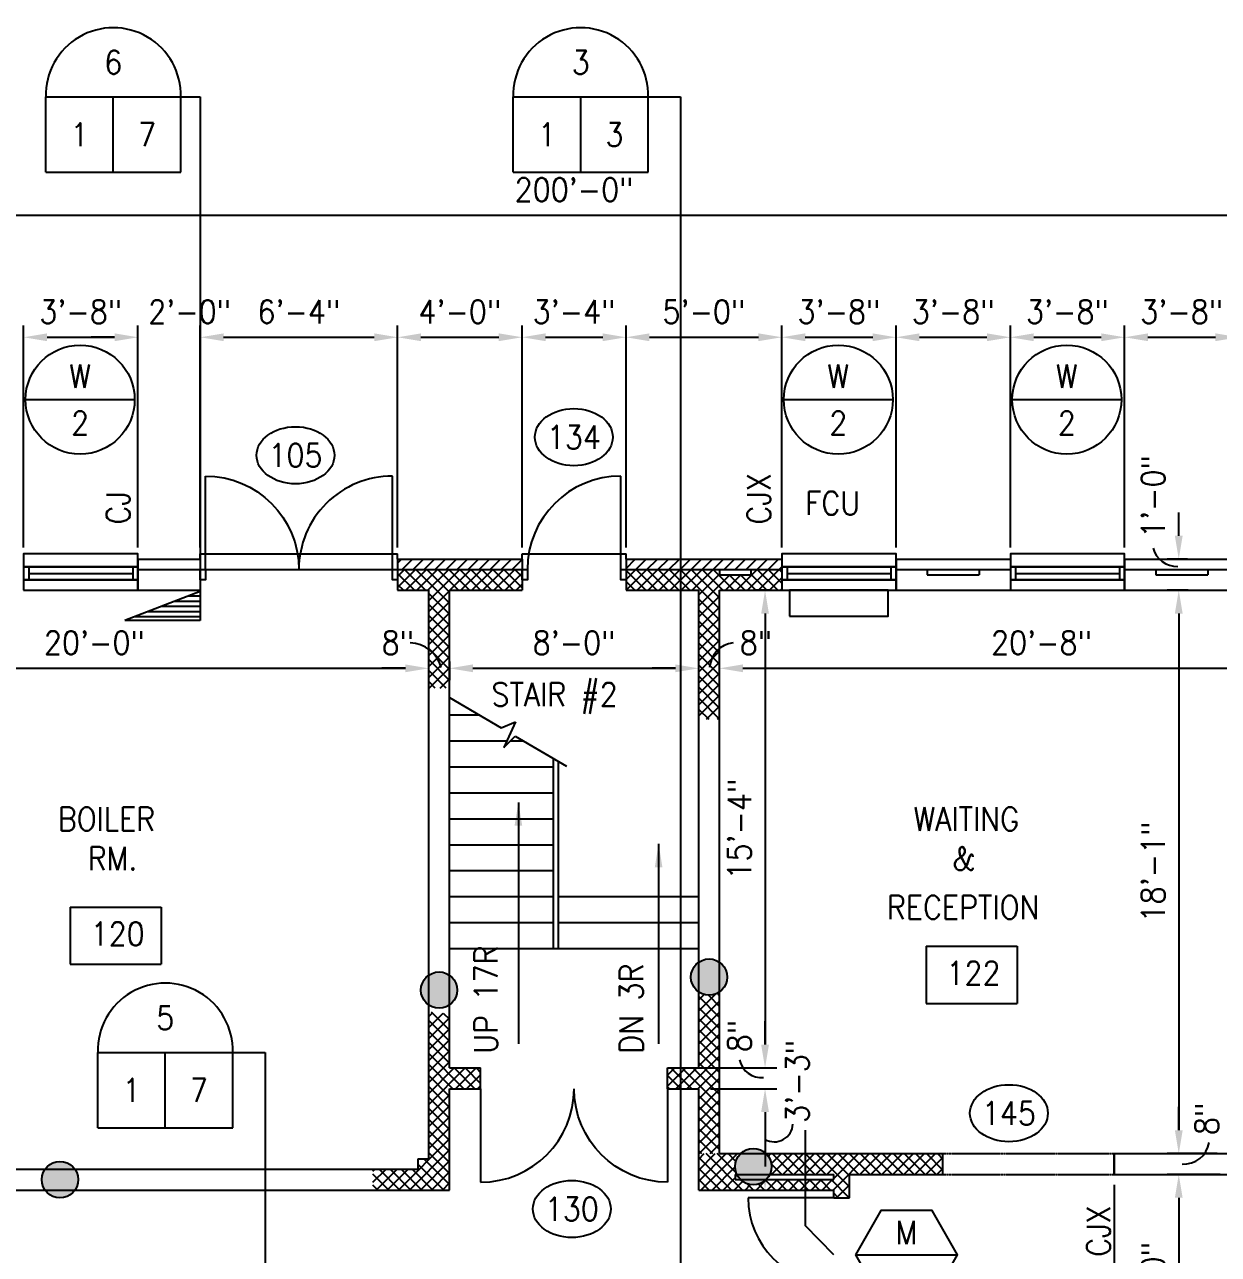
# Model space of a CAD drawing. Header units: inches. Extents: x 435 to 5963, y 191 to 2765.
# Drawn here: x 1691.4 to 2151.1, y 1267.5 to 1741.2 of the extents above; entities that cross this region are included whole.
import ezdxf
from ezdxf.enums import TextEntityAlignment as Align

# ---------------------------------------------------------------- set-up
doc = ezdxf.new("R2010")
doc.units = ezdxf.units.IN
doc.header["$LTSCALE"] = 0.5
doc.header["$MEASUREMENT"] = 0
doc.linetypes.add('HIDDEN', pattern=[0.375, 0.25, -0.125])
doc.layers.get('0').update_dxf_attribs({"linetype": 'CONTINUOUS'})
doc.layers.get('Defpoints').update_dxf_attribs({"linetype": 'CONTINUOUS'})
for name, color, linetype in [('A-ANNO', 8, 'CONTINUOUS'), ('A-ANNO-DIMS', 7, 'CONTINUOUS'), ('A-ANNO-TEXT', 7, 'CONTINUOUS'), ('A-DOOR', 3, 'CONTINUOUS'), ('A-DOOR-IDEN', 7, 'CONTINUOUS'), ('A-FLOR-HRAL', 2, 'CONTINUOUS'), ('A-FLOR-IDEN', 7, 'CONTINUOUS'), ('A-FLOR-LEVL', 2, 'CONTINUOUS'), ('A-FLOR-OVHD', 2, 'CONTINUOUS'), ('A-FLOR-STRS', 2, 'CONTINUOUS'), ('A-GLAZ', 3, 'CONTINUOUS'), ('A-GLAZ-IDEN', 7, 'CONTINUOUS'), ('A-GLAZ-SILL', 3, 'CONTINUOUS'), ('A-SECT-IDEN', 7, 'CONTINUOUS'), ('A-SECT-SYMB', 7, 'CONTINUOUS'), ('A-WALL', 2, 'CONTINUOUS'), ('A-WALL-IDEN', 7, 'CONTINUOUS'), ('A-WALL-JAMB', 2, 'CONTINUOUS'), ('M-HVAC-EQPM', 4, 'CONTINUOUS'), ('S-SLAB-JOIN', 2, 'CONTINUOUS')]:
    doc.layers.add(name, color=color, linetype=linetype)
doc.styles.add('ROMANS', font='romans.shx', dxfattribs={"width": 0.9})
doc.dimstyles.new('DIM96', dxfattribs={"dimscale": 96, "dimtxt": 0.09375, "dimasz": 0.09375, "dimexe": 0.046875, "dimexo": 0.046875, "dimgap": 0.046875, "dimtad": 1, "dimdec": 4, "dimzin": 3, "dimdsep": 46, "dimlunit": 4, "dimtxsty": 'ROMANS', "dimcen": 0.046875, "dimaunit": 1, "dimadec": 0, "dimazin": 0, "dimtfac": 0.7, "dimtdec": 4, "dimtofl": 0, "dimtmove": 2, "dimatfit": 3, "dimfxl": 1, "dimfrac": 1, "dimtolj": 1, "dimtzin": 0, "dimarcsym": 0})
doc.dimstyles.new('DIM96A', dxfattribs={"dimscale": 96, "dimtxt": 0.09375, "dimasz": 0.09375, "dimexe": 0.046875, "dimexo": 0.046875, "dimgap": 0.046875, "dimtad": 1, "dimdec": 4, "dimzin": 3, "dimdsep": 46, "dimlunit": 4, "dimtxsty": 'ROMANS', "dimcen": 0.046875, "dimaunit": 1, "dimadec": 0, "dimazin": 0, "dimtfac": 0.7, "dimtdec": 4, "dimtofl": 0, "dimtmove": 2, "dimatfit": 3, "dimfxl": 1, "dimfrac": 1, "dimtolj": 1, "dimtzin": 0, "dimarcsym": 0})
doc.dimstyles.new('LED96', dxfattribs={"dimscale": 96, "dimtxt": 0.09375, "dimasz": 0.09375, "dimexe": 0.046875, "dimexo": 0.046875, "dimgap": 0.046875, "dimtad": 0, "dimdec": 4, "dimzin": 3, "dimdsep": 46, "dimlunit": 4, "dimtxsty": 'ROMANS', "dimcen": 0.046875, "dimaunit": 1, "dimadec": 0, "dimazin": 0, "dimtfac": 0.7, "dimtdec": 4, "dimtofl": 0, "dimtmove": 2, "dimatfit": 3, "dimfxl": 1, "dimfrac": 1, "dimtolj": 1, "dimtzin": 0, "dimarcsym": 0})
pattern_1 = [(45, (-1.4584, -2.4256), (-2.1213203, 2.1213203), []), (135, (-1.4584, -2.4256), (-2.1213203, -2.1213203), [])]

# ---------------------------------------------------------------- blocks, each defined once
blk = doc.blocks.new('SILL1')
for points in [[(0, 9), (44, 9), (44, 14), (0, 14)], [(0, 0), (44, 0), (44, 4), (0, 4)]]:
    blk.add_lwpolyline(points, close=True)
blk = doc.blocks.new('GLAZ1')
for p, q in [((2, 5), (2, 0)), ((42, 5), (42, 0)), ((2, 2.5), (42, 2.5))]:
    blk.add_line(p, q)
blk.add_lwpolyline([(0, 0), (44, 0), (44, 5), (0, 5)], close=True)
blk = doc.blocks.new('DOOR1')
at = {"color": 0, "linetype": 'ByBlock'}
blk.add_line((0, 0), (0, 1), dxfattribs=at)
blk.add_arc((0, 0), 1, 90, 180, dxfattribs=at)
blk = doc.blocks.new('JAMB')
blk.add_lwpolyline([(2, 0), (2, -4), (0, -4), (0, 0)], close=True)
blk = doc.blocks.new('*D14')
at = {"layer": 'A-ANNO-DIMS', "color": 0, "lineweight": -2}
for p, q in [((703, 1539.78), (703, 1672.22)), ((3103, 1539.78), (3103, 1672.22)), ((712, 1667.72), (3094, 1667.72))]:
    blk.add_line(p, q, dxfattribs=at)
at = {"layer": 'A-ANNO-DIMS', "color": 0}
for points in [[(712, 1669.22), (712, 1666.22), (703, 1667.72)], [(3094, 1669.22), (3094, 1666.22), (3103, 1667.72)]]:
    blk.add_solid(points, dxfattribs=at)
at = {"layer": 'Defpoints', "color": 0}
for p in [(3103, 1667.72), (703, 1535.28), (3103, 1535.28)]:
    blk.add_point(p, dxfattribs=at)
at = {"layer": 'A-ANNO-DIMS', "color": 0, "insert": (1903, 1677.57), "char_height": 9, "attachment_point": 5, "style": 'ROMANS'}
blk.add_mtext('\\A1;200\'-0"', dxfattribs=at)
blk = doc.blocks.new('*D32')
at = {"layer": 'A-ANNO-DIMS', "color": 0, "lineweight": -2}
for p, q in [((1691, 1539.78), (1691, 1625.22)), ((1735, 1539.78), (1735, 1625.22)), ((1700, 1620.72), (1726, 1620.72))]:
    blk.add_line(p, q, dxfattribs=at)
at = {"layer": 'A-ANNO-DIMS', "color": 0}
for points in [[(1700, 1622.22), (1700, 1619.22), (1691, 1620.72)], [(1726, 1622.22), (1726, 1619.22), (1735, 1620.72)]]:
    blk.add_solid(points, dxfattribs=at)
at = {"layer": 'Defpoints', "color": 0}
for p in [(1735, 1620.72), (1691, 1535.28), (1735, 1535.28)]:
    blk.add_point(p, dxfattribs=at)
at = {"layer": 'A-ANNO-DIMS', "color": 0, "insert": (1713, 1630.57), "char_height": 9, "attachment_point": 5, "style": 'ROMANS'}
blk.add_mtext('\\A1;3\'-8"', dxfattribs=at)
blk = doc.blocks.new('*D33')
at = {"layer": 'A-ANNO-DIMS', "color": 0, "lineweight": -2}
for p, q in [((1735, 1539.78), (1735, 1625.22)), ((1759, 1539.78), (1759, 1625.22)), ((1726, 1620.72), (1717, 1620.72)), ((1768, 1620.72), (1777, 1620.72))]:
    blk.add_line(p, q, dxfattribs=at)
at = {"layer": 'A-ANNO-DIMS', "color": 0}
for points in [[(1726, 1622.22), (1726, 1619.22), (1735, 1620.72)], [(1768, 1622.22), (1768, 1619.22), (1759, 1620.72)]]:
    blk.add_solid(points, dxfattribs=at)
at = {"layer": 'Defpoints', "color": 0}
for p in [(1759, 1620.72), (1735, 1535.28), (1759, 1535.28)]:
    blk.add_point(p, dxfattribs=at)
at = {"layer": 'A-ANNO-DIMS', "color": 0, "insert": (1754.93, 1630.57), "char_height": 9, "attachment_point": 5, "style": 'ROMANS'}
blk.add_mtext('\\A1;2\'-0"', dxfattribs=at)
blk = doc.blocks.new('*D34')
at = {"layer": 'A-ANNO-DIMS', "color": 0, "lineweight": -2}
for p, q in [((1759, 1539.78), (1759, 1625.22)), ((1835, 1539.78), (1835, 1625.22)), ((1768, 1620.72), (1826, 1620.72))]:
    blk.add_line(p, q, dxfattribs=at)
at = {"layer": 'A-ANNO-DIMS', "color": 0}
for points in [[(1768, 1622.22), (1768, 1619.22), (1759, 1620.72)], [(1826, 1622.22), (1826, 1619.22), (1835, 1620.72)]]:
    blk.add_solid(points, dxfattribs=at)
at = {"layer": 'Defpoints', "color": 0}
for p in [(1835, 1620.72), (1759, 1535.28), (1835, 1535.28)]:
    blk.add_point(p, dxfattribs=at)
at = {"layer": 'A-ANNO-DIMS', "color": 0, "insert": (1797, 1630.57), "char_height": 9, "attachment_point": 5, "style": 'ROMANS'}
blk.add_mtext('\\A1;6\'-4"', dxfattribs=at)
blk = doc.blocks.new('*D35')
at = {"layer": 'A-ANNO-DIMS', "color": 0, "lineweight": -2}
for p, q in [((1835, 1539.78), (1835, 1625.22)), ((1883, 1539.78), (1883, 1625.22)), ((1844, 1620.72), (1874, 1620.72))]:
    blk.add_line(p, q, dxfattribs=at)
at = {"layer": 'A-ANNO-DIMS', "color": 0}
for points in [[(1844, 1622.22), (1844, 1619.22), (1835, 1620.72)], [(1874, 1622.22), (1874, 1619.22), (1883, 1620.72)]]:
    blk.add_solid(points, dxfattribs=at)
at = {"layer": 'Defpoints', "color": 0}
for p in [(1883, 1620.72), (1835, 1535.28), (1883, 1535.28)]:
    blk.add_point(p, dxfattribs=at)
at = {"layer": 'A-ANNO-DIMS', "color": 0, "insert": (1859, 1630.57), "char_height": 9, "attachment_point": 5, "style": 'ROMANS'}
blk.add_mtext('\\A1;4\'-0"', dxfattribs=at)
blk = doc.blocks.new('*D36')
at = {"layer": 'A-ANNO-DIMS', "color": 0, "lineweight": -2}
for p, q in [((1883, 1539.78), (1883, 1625.22)), ((1923, 1539.78), (1923, 1625.22)), ((1892, 1620.72), (1914, 1620.72))]:
    blk.add_line(p, q, dxfattribs=at)
at = {"layer": 'A-ANNO-DIMS', "color": 0}
for points in [[(1892, 1622.22), (1892, 1619.22), (1883, 1620.72)], [(1914, 1622.22), (1914, 1619.22), (1923, 1620.72)]]:
    blk.add_solid(points, dxfattribs=at)
at = {"layer": 'Defpoints', "color": 0}
for p in [(1923, 1620.72), (1883, 1535.28), (1923, 1535.28)]:
    blk.add_point(p, dxfattribs=at)
at = {"layer": 'A-ANNO-DIMS', "color": 0, "insert": (1903, 1630.57), "char_height": 9, "attachment_point": 5, "style": 'ROMANS'}
blk.add_mtext('\\A1;3\'-4"', dxfattribs=at)
blk = doc.blocks.new('*D37')
at = {"layer": 'A-ANNO-DIMS', "color": 0, "lineweight": -2}
for p, q in [((1923, 1539.78), (1923, 1625.22)), ((1983, 1539.78), (1983, 1625.22)), ((1932, 1620.72), (1974, 1620.72))]:
    blk.add_line(p, q, dxfattribs=at)
at = {"layer": 'A-ANNO-DIMS', "color": 0}
for points in [[(1932, 1622.22), (1932, 1619.22), (1923, 1620.72)], [(1974, 1622.22), (1974, 1619.22), (1983, 1620.72)]]:
    blk.add_solid(points, dxfattribs=at)
at = {"layer": 'Defpoints', "color": 0}
for p in [(1983, 1620.72), (1923, 1535.28), (1983, 1535.28)]:
    blk.add_point(p, dxfattribs=at)
at = {"layer": 'A-ANNO-DIMS', "color": 0, "insert": (1953, 1630.57), "char_height": 9, "attachment_point": 5, "style": 'ROMANS'}
blk.add_mtext('\\A1;5\'-0"', dxfattribs=at)
blk = doc.blocks.new('*D38')
at = {"layer": 'A-ANNO-DIMS', "color": 0, "lineweight": -2}
for p, q in [((1983, 1539.78), (1983, 1625.22)), ((2027, 1539.78), (2027, 1625.22)), ((1992, 1620.72), (2018, 1620.72))]:
    blk.add_line(p, q, dxfattribs=at)
at = {"layer": 'A-ANNO-DIMS', "color": 0}
for points in [[(1992, 1622.22), (1992, 1619.22), (1983, 1620.72)], [(2018, 1622.22), (2018, 1619.22), (2027, 1620.72)]]:
    blk.add_solid(points, dxfattribs=at)
at = {"layer": 'Defpoints', "color": 0}
for p in [(2027, 1620.72), (1983, 1535.28), (2027, 1535.28)]:
    blk.add_point(p, dxfattribs=at)
at = {"layer": 'A-ANNO-DIMS', "color": 0, "insert": (2005, 1630.57), "char_height": 9, "attachment_point": 5, "style": 'ROMANS'}
blk.add_mtext('\\A1;3\'-8"', dxfattribs=at)
blk = doc.blocks.new('*D39')
at = {"layer": 'A-ANNO-DIMS', "color": 0, "lineweight": -2}
for p, q in [((2027, 1539.78), (2027, 1625.22)), ((2071, 1539.78), (2071, 1625.22)), ((2036, 1620.72), (2062, 1620.72))]:
    blk.add_line(p, q, dxfattribs=at)
at = {"layer": 'A-ANNO-DIMS', "color": 0}
for points in [[(2036, 1622.22), (2036, 1619.22), (2027, 1620.72)], [(2062, 1622.22), (2062, 1619.22), (2071, 1620.72)]]:
    blk.add_solid(points, dxfattribs=at)
at = {"layer": 'Defpoints', "color": 0}
for p in [(2071, 1620.72), (2027, 1535.28), (2071, 1535.28)]:
    blk.add_point(p, dxfattribs=at)
at = {"layer": 'A-ANNO-DIMS', "color": 0, "insert": (2049, 1630.57), "char_height": 9, "attachment_point": 5, "style": 'ROMANS'}
blk.add_mtext('\\A1;3\'-8"', dxfattribs=at)
blk = doc.blocks.new('*D40')
at = {"layer": 'A-ANNO-DIMS', "color": 0, "lineweight": -2}
for p, q in [((2071, 1539.78), (2071, 1625.22)), ((2115, 1539.78), (2115, 1625.22)), ((2080, 1620.72), (2106, 1620.72))]:
    blk.add_line(p, q, dxfattribs=at)
at = {"layer": 'A-ANNO-DIMS', "color": 0}
for points in [[(2080, 1622.22), (2080, 1619.22), (2071, 1620.72)], [(2106, 1622.22), (2106, 1619.22), (2115, 1620.72)]]:
    blk.add_solid(points, dxfattribs=at)
at = {"layer": 'Defpoints', "color": 0}
for p in [(2115, 1620.72), (2071, 1535.28), (2115, 1535.28)]:
    blk.add_point(p, dxfattribs=at)
at = {"layer": 'A-ANNO-DIMS', "color": 0, "insert": (2093, 1630.57), "char_height": 9, "attachment_point": 5, "style": 'ROMANS'}
blk.add_mtext('\\A1;3\'-8"', dxfattribs=at)
blk = doc.blocks.new('*D41')
at = {"layer": 'A-ANNO-DIMS', "color": 0, "lineweight": -2}
for p, q in [((2115, 1539.78), (2115, 1625.22)), ((2159, 1539.78), (2159, 1625.22)), ((2124, 1620.72), (2150, 1620.72))]:
    blk.add_line(p, q, dxfattribs=at)
at = {"layer": 'A-ANNO-DIMS', "color": 0}
for points in [[(2124, 1622.22), (2124, 1619.22), (2115, 1620.72)], [(2150, 1622.22), (2150, 1619.22), (2159, 1620.72)]]:
    blk.add_solid(points, dxfattribs=at)
at = {"layer": 'Defpoints', "color": 0}
for p in [(2159, 1620.72), (2115, 1535.28), (2159, 1535.28)]:
    blk.add_point(p, dxfattribs=at)
at = {"layer": 'A-ANNO-DIMS', "color": 0, "insert": (2137, 1630.57), "char_height": 9, "attachment_point": 5, "style": 'ROMANS'}
blk.add_mtext('\\A1;3\'-8"', dxfattribs=at)
blk = doc.blocks.new('*D86')
at = {"layer": 'A-ANNO-DIMS', "color": 0, "lineweight": -2}
for p, q in [((1607, 1484.53), (1607, 1497.71)), ((1847, 1485.54), (1847, 1497.71)), ((1616, 1493.21), (1838, 1493.21))]:
    blk.add_line(p, q, dxfattribs=at)
at = {"layer": 'A-ANNO-DIMS', "color": 0}
for points in [[(1616, 1494.71), (1616, 1491.71), (1607, 1493.21)], [(1838, 1494.71), (1838, 1491.71), (1847, 1493.21)]]:
    blk.add_solid(points, dxfattribs=at)
at = {"layer": 'Defpoints', "color": 0}
for p in [(1847, 1493.21), (1607, 1480.03), (1847, 1481.04)]:
    blk.add_point(p, dxfattribs=at)
at = {"layer": 'A-ANNO-DIMS', "color": 0, "insert": (1718.26, 1503.07), "char_height": 9, "attachment_point": 5, "style": 'ROMANS'}
blk.add_mtext('\\A1;20\'-0"', dxfattribs=at)
blk = doc.blocks.new('*D87')
at = {"layer": 'A-ANNO-DIMS', "color": 0, "lineweight": -2}
for p, q in [((1847, 1485.54), (1847, 1497.71)), ((1838, 1493.21), (1829, 1493.21)), ((1855, 1495.85), (1855, 1488.71)), ((1864, 1493.21), (1873, 1493.21))]:
    blk.add_line(p, q, dxfattribs=at)
at = {"layer": 'A-ANNO-DIMS', "color": 0}
for points in [[(1838, 1494.71), (1838, 1491.71), (1847, 1493.21)], [(1864, 1494.71), (1864, 1491.71), (1855, 1493.21)]]:
    blk.add_solid(points, dxfattribs=at)
at = {"layer": 'Defpoints', "color": 0}
for p in [(1855, 1500.35), (1855, 1493.21), (1847, 1481.04)]:
    blk.add_point(p, dxfattribs=at)
at = {"layer": 'A-ANNO-DIMS', "color": 0, "insert": (1835.12, 1503.07), "char_height": 9, "attachment_point": 5, "style": 'ROMANS'}
blk.add_mtext('\\A1;8"', dxfattribs=at)
blk = doc.blocks.new('*D88')
at = {"layer": 'A-ANNO-DIMS', "color": 0, "lineweight": -2}
for p, q in [((1951, 1487.57), (1951, 1497.71)), ((1855, 1495.85), (1855, 1488.71)), ((1864, 1493.21), (1942, 1493.21))]:
    blk.add_line(p, q, dxfattribs=at)
at = {"layer": 'A-ANNO-DIMS', "color": 0}
for points in [[(1864, 1494.71), (1864, 1491.71), (1855, 1493.21)], [(1942, 1494.71), (1942, 1491.71), (1951, 1493.21)]]:
    blk.add_solid(points, dxfattribs=at)
at = {"layer": 'Defpoints', "color": 0}
for p in [(1855, 1500.35), (1951, 1493.21), (1951, 1483.07)]:
    blk.add_point(p, dxfattribs=at)
at = {"layer": 'A-ANNO-DIMS', "color": 0, "insert": (1903, 1503.07), "char_height": 9, "attachment_point": 5, "style": 'ROMANS'}
blk.add_mtext('\\A1;8\'-0"', dxfattribs=at)
blk = doc.blocks.new('*D89')
at = {"layer": 'A-ANNO-DIMS', "color": 0, "lineweight": -2}
for p, q in [((1951, 1487.57), (1951, 1497.71)), ((1959, 1480.46), (1959, 1497.71)), ((1942, 1493.21), (1933, 1493.21)), ((1968, 1493.21), (1977, 1493.21))]:
    blk.add_line(p, q, dxfattribs=at)
at = {"layer": 'A-ANNO-DIMS', "color": 0}
for points in [[(1942, 1494.71), (1942, 1491.71), (1951, 1493.21)], [(1968, 1494.71), (1968, 1491.71), (1959, 1493.21)]]:
    blk.add_solid(points, dxfattribs=at)
at = {"layer": 'Defpoints', "color": 0}
for p in [(1959, 1493.21), (1951, 1483.07), (1959, 1475.96)]:
    blk.add_point(p, dxfattribs=at)
at = {"layer": 'A-ANNO-DIMS', "color": 0, "insert": (1973.03, 1503.07), "char_height": 9, "attachment_point": 5, "style": 'ROMANS'}
blk.add_mtext('\\A1;8"', dxfattribs=at)
blk = doc.blocks.new('*D90')
at = {"layer": 'A-ANNO-DIMS', "color": 0, "lineweight": -2}
for p, q in [((1959, 1480.46), (1959, 1497.71)), ((2207, 1487.61), (2207, 1497.71)), ((1968, 1493.21), (2198, 1493.21))]:
    blk.add_line(p, q, dxfattribs=at)
at = {"layer": 'A-ANNO-DIMS', "color": 0}
for points in [[(1968, 1494.71), (1968, 1491.71), (1959, 1493.21)], [(2198, 1494.71), (2198, 1491.71), (2207, 1493.21)]]:
    blk.add_solid(points, dxfattribs=at)
at = {"layer": 'Defpoints', "color": 0}
for p in [(2207, 1493.21), (2207, 1483.11), (1959, 1475.96)]:
    blk.add_point(p, dxfattribs=at)
at = {"layer": 'A-ANNO-DIMS', "color": 0, "insert": (2083, 1503.07), "char_height": 9, "attachment_point": 5, "style": 'ROMANS'}
blk.add_mtext('\\A1;20\'-8"', dxfattribs=at)
blk = doc.blocks.new('*D175')
at = {"layer": 'A-ANNO-DIMS', "color": 0, "lineweight": -2}
for p, q in [((2135.86, 1544.28), (2135.86, 1553.28)), ((2139.28, 1535.28), (2131.36, 1535.28)), ((2139.49, 1523.28), (2131.36, 1523.28)), ((2135.86, 1514.28), (2135.86, 1505.28))]:
    blk.add_line(p, q, dxfattribs=at)
at = {"layer": 'A-ANNO-DIMS', "color": 0}
for points in [[(2134.36, 1544.28), (2137.36, 1544.28), (2135.86, 1535.28)], [(2134.36, 1514.28), (2137.36, 1514.28), (2135.86, 1523.28)]]:
    blk.add_solid(points, dxfattribs=at)
at = {"layer": 'Defpoints', "color": 0}
for p in [(2143.78, 1535.28), (2135.86, 1523.28), (2143.99, 1523.28)]:
    blk.add_point(p, dxfattribs=at)
at = {"layer": 'A-ANNO-DIMS', "color": 0, "insert": (2126, 1559.35), "char_height": 9, "attachment_point": 5, "rotation": 90, "style": 'ROMANS'}
blk.add_mtext('\\A1;1\'-0"', dxfattribs=at)
blk = doc.blocks.new('*D176')
at = {"layer": 'A-ANNO-DIMS', "color": 0, "lineweight": -2}
for p, q in [((2139.49, 1523.28), (2131.36, 1523.28)), ((2135.86, 1514.28), (2135.86, 1315.28)), ((2150.68, 1306.28), (2131.36, 1306.28))]:
    blk.add_line(p, q, dxfattribs=at)
at = {"layer": 'A-ANNO-DIMS', "color": 0}
for points in [[(2134.36, 1514.28), (2137.36, 1514.28), (2135.86, 1523.28)], [(2134.36, 1315.28), (2137.36, 1315.28), (2135.86, 1306.28)]]:
    blk.add_solid(points, dxfattribs=at)
at = {"layer": 'Defpoints', "color": 0}
for p in [(2143.99, 1523.28), (2135.86, 1306.28), (2155.18, 1306.28)]:
    blk.add_point(p, dxfattribs=at)
at = {"layer": 'A-ANNO-DIMS', "color": 0, "insert": (2126, 1414.78), "char_height": 9, "attachment_point": 5, "rotation": 90, "style": 'ROMANS'}
blk.add_mtext('\\A1;18\'-1"', dxfattribs=at)
blk = doc.blocks.new('*D177')
at = {"layer": 'A-ANNO-DIMS', "color": 0, "lineweight": -2}
for p, q in [((2135.86, 1315.28), (2135.86, 1324.28)), ((2150.68, 1306.28), (2131.36, 1306.28)), ((2151.85, 1298.28), (2131.36, 1298.28)), ((2135.86, 1289.28), (2135.86, 1280.28))]:
    blk.add_line(p, q, dxfattribs=at)
at = {"layer": 'A-ANNO-DIMS', "color": 0}
for points in [[(2134.36, 1315.28), (2137.36, 1315.28), (2135.86, 1306.28)], [(2134.36, 1289.28), (2137.36, 1289.28), (2135.86, 1298.28)]]:
    blk.add_solid(points, dxfattribs=at)
at = {"layer": 'Defpoints', "color": 0}
for p in [(2155.18, 1306.28), (2135.86, 1298.28), (2156.35, 1298.28)]:
    blk.add_point(p, dxfattribs=at)
at = {"layer": 'A-ANNO-DIMS', "color": 0, "insert": (2146.69, 1319.69), "char_height": 9, "attachment_point": 5, "rotation": 90, "style": 'ROMANS'}
blk.add_mtext('\\A1;8"', dxfattribs=at)
blk = doc.blocks.new('*D178')
at = {"layer": 'A-ANNO-DIMS', "color": 0, "lineweight": -2}
for p, q in [((2151.85, 1298.28), (2131.36, 1298.28)), ((2135.86, 1289.28), (2135.86, 1223.28)), ((2139.06, 1214.28), (2131.36, 1214.28))]:
    blk.add_line(p, q, dxfattribs=at)
at = {"layer": 'A-ANNO-DIMS', "color": 0}
for points in [[(2134.36, 1289.28), (2137.36, 1289.28), (2135.86, 1298.28)], [(2134.36, 1223.28), (2137.36, 1223.28), (2135.86, 1214.28)]]:
    blk.add_solid(points, dxfattribs=at)
at = {"layer": 'Defpoints', "color": 0}
for p in [(2156.35, 1298.28), (2135.86, 1214.28), (2143.56, 1214.28)]:
    blk.add_point(p, dxfattribs=at)
at = {"layer": 'A-ANNO-DIMS', "color": 0, "insert": (2126, 1256.28), "char_height": 9, "attachment_point": 5, "rotation": 90, "style": 'ROMANS'}
blk.add_mtext('\\A1;7\'-0"', dxfattribs=at)
blk = doc.blocks.new('EQ01')
blk.add_lwpolyline([(-19, 10), (19, 10), (19, 0), (-19, 0)], close=True)
blk = doc.blocks.new('IDEN4')
for p, q in [((-0.1899, 0.1074), (0.1747, 0.1074)), ((-0.1899, 0.1074), (-0.1899, -0.1218)), ((0.1747, 0.1074), (0.1747, -0.1218)), ((-0.1899, -0.1218), (0.1747, -0.1218))]:
    blk.add_line(p, q)
at = {"style": 'ROMANS', "width": 0.9}
blk.add_attdef('#', text='', height=0.0938, dxfattribs=at).set_placement((0, 0), align=Align.MIDDLE)
blk = doc.blocks.new('XXC')
blk.add_line((-0.2188, 0), (0.2188, 0))
blk.add_circle((0, 0), 0.2188)
at = {"style": 'ROMANS', "width": 0.9}
for tag, p in [('#', (0, 0.0937)), ('@', (0, -0.0938))]:
    blk.add_attdef(tag, text='', height=0.0938, dxfattribs=at).set_placement(p, align=Align.MIDDLE)
blk = doc.blocks.new('IDEN002')
blk.add_ellipse((0, 0), major_axis=(0.1562, 0), ratio=0.733333)
at = {"style": 'ROMANS', "width": 0.9}
blk.add_attdef('#', text='', height=0.0938, dxfattribs=at).set_placement((0, 0), align=Align.MIDDLE)
blk = doc.blocks.new('XXB')
for p, q in [((-0.2708, 0), (0.2708, 0)), ((-0.2708, -0.3021), (-0.2708, 0)), ((0, -0.3021), (0, 0)), ((0.2708, -0.3021), (0.2708, 0)), ((-0.2708, -0.3021), (0.2708, -0.3021))]:
    blk.add_line(p, q)
blk.add_arc((0, 0.0069), 0.2709, 358.5347, 181.4653)
at = {"style": 'ROMANS', "width": 0.9}
for tag, p in [('$', (0, 0.1389)), ('#', (0.1354, -0.151)), ('@', (-0.1354, -0.151))]:
    blk.add_attdef(tag, text='', height=0.0938, dxfattribs=at).set_placement(p, align=Align.MIDDLE)
blk = doc.blocks.new('XXE')
h = blk.add_hatch()
h.set_pattern_fill('LINE', color=256, scale=16, angle=-90, style=0)
h.set_pattern_definition([(270, (1901, 1609.8756), (-2, -4e-16), [])])
h.paths.add_polyline_path([(0, 28.98), (-11.21, 0), (0, 0)])
for p, q in [((-11.21, 0), (0, 28.98)), ((0, 0), (0, 28.98)), ((-11.21, 0), (0, 0))]:
    blk.add_line(p, q)
blk = doc.blocks.new('XX01')
blk.add_hatch(color=256).paths.add_polyline_path([(7, 0, 1), (-7, 0, 1)])
blk.add_circle((0, 0), 7)
blk = doc.blocks.new('*D314')
at = {"layer": 'A-ANNO-DIMS', "color": 0, "lineweight": -2}
for p, q in [((1978.5, 1523.28), (1972.04, 1523.28)), ((1976.54, 1514.28), (1976.54, 1348.28)), ((1950.38, 1339.28), (1981.04, 1339.28))]:
    blk.add_line(p, q, dxfattribs=at)
at = {"layer": 'A-ANNO-DIMS', "color": 0}
for points in [[(1975.04, 1514.28), (1978.04, 1514.28), (1976.54, 1523.28)], [(1975.04, 1348.28), (1978.04, 1348.28), (1976.54, 1339.28)]]:
    blk.add_solid(points, dxfattribs=at)
at = {"layer": 'Defpoints', "color": 0}
for p in [(1983, 1523.28), (1945.88, 1339.28), (1976.54, 1339.28)]:
    blk.add_point(p, dxfattribs=at)
at = {"layer": 'A-ANNO-DIMS', "color": 0, "insert": (1966.68, 1431.28), "char_height": 9, "attachment_point": 5, "rotation": 90, "style": 'ROMANS'}
blk.add_mtext('\\A1;15\'-4"', dxfattribs=at)
blk = doc.blocks.new('*D315')
at = {"layer": 'A-ANNO-DIMS', "color": 0, "lineweight": -2}
for p, q in [((1976.54, 1348.28), (1976.54, 1357.28)), ((1950.38, 1339.28), (1981.04, 1339.28)), ((1955.5, 1331.28), (1981.04, 1331.28)), ((1976.54, 1322.28), (1976.54, 1313.28))]:
    blk.add_line(p, q, dxfattribs=at)
at = {"layer": 'A-ANNO-DIMS', "color": 0}
for points in [[(1975.04, 1348.28), (1978.04, 1348.28), (1976.54, 1339.28)], [(1975.04, 1322.28), (1978.04, 1322.28), (1976.54, 1331.28)]]:
    blk.add_solid(points, dxfattribs=at)
at = {"layer": 'Defpoints', "color": 0}
for p in [(1945.88, 1339.28), (1951, 1331.28), (1976.54, 1331.28)]:
    blk.add_point(p, dxfattribs=at)
at = {"layer": 'A-ANNO-DIMS', "color": 0, "insert": (1966.68, 1351.61), "char_height": 9, "attachment_point": 5, "rotation": 90, "style": 'ROMANS'}
blk.add_mtext('\\A1;8"', dxfattribs=at)
blk = doc.blocks.new('*D316')
at = {"layer": 'A-ANNO-DIMS', "color": 0, "lineweight": -2}
for p, q in [((1955.5, 1331.28), (1981.04, 1331.28)), ((1976.54, 1322.28), (1976.54, 1301.28)), ((1955.5, 1292.28), (1981.04, 1292.28))]:
    blk.add_line(p, q, dxfattribs=at)
at = {"layer": 'A-ANNO-DIMS', "color": 0}
for points in [[(1975.04, 1322.28), (1978.04, 1322.28), (1976.54, 1331.28)], [(1975.04, 1301.28), (1978.04, 1301.28), (1976.54, 1292.28)]]:
    blk.add_solid(points, dxfattribs=at)
at = {"layer": 'Defpoints', "color": 0}
for p in [(1951, 1331.28), (1951, 1292.28), (1976.54, 1292.28)]:
    blk.add_point(p, dxfattribs=at)
at = {"layer": 'A-ANNO-DIMS', "color": 0, "insert": (1989, 1334.14), "char_height": 9, "attachment_point": 5, "rotation": 90, "style": 'ROMANS'}
blk.add_mtext('\\A1;3\'-3"', dxfattribs=at)
blk = doc.blocks.new('IDA')
blk.add_line((-0.2051, 0), (0.2051, 0))
blk.add_lwpolyline([(-0.2051, 0), (-0.1026, -0.1776), (0.1026, -0.1776), (0.2051, 0), (0.1026, 0.1776), (-0.1026, 0.1776)], close=True)
at = {"style": 'ROMANS', "width": 0.9}
for tag, p in [('@', (0, 0.0888)), ('#', (0, -0.0888))]:
    blk.add_attdef(tag, text='', height=0.0938, dxfattribs=at).set_placement(p, align=Align.MIDDLE)
blk = doc.blocks.new('JOINTA')
blk.add_line((0, 0), (0, -12))
blk = doc.blocks.new('JOINT')
blk.add_line((0, 0), (0, -8))

msp = doc.modelspace()

# ---------------------------------------------------------------- hatches: boundary and pattern name
at = {"layer": 'A-ANNO'}
h = msp.add_hatch(dxfattribs=at)
h.set_pattern_fill('ANSI31', color=256, scale=24, style=0)
h.paths.add_polyline_path([(1883, 1535.28047), (1862.20428, 1535.28047, -0.466188843), (1855.18285, 1535.28047), (1835, 1535.28047), (1835, 1531.28047), (1883, 1531.28047)])
h.paths.add_polyline_path([(1862.20428, 1535.28047), (1855.18285, 1535.28047, 0.466188843)], flags=16)
h = msp.add_hatch(dxfattribs=at)
h.set_pattern_fill('ANSI31', color=256, scale=24, style=0)
h.set_pattern_definition([(45, (-1.4584, -2.4256), (-2.1213203, 2.1213203), [])])
h.paths.add_polyline_path([(1944, 1531.28047), (1944, 1535.28047), (1923, 1535.28047), (1923, 1531.28047)])
h.paths.add_polyline_path([(1983, 1531.28047), (1983, 1532.28047), (1983, 1535.28047), (1944, 1535.28047), (1944, 1531.28047)])
h = msp.add_hatch(dxfattribs=at)
h.set_pattern_fill('ANSI37', color=256, scale=24, style=0)
h.set_pattern_definition(pattern_1)
h.paths.add_polyline_path([(1883, 1531.28047), (1835, 1531.28047), (1835, 1527.28047), (1835, 1523.28047), (1847, 1523.28047), (1847, 1485.57436), (1855, 1485.57436), (1855, 1523.28047), (1883, 1523.28047)])
h = msp.add_hatch(dxfattribs=at)
h.set_pattern_fill('ANSI37', color=256, scale=24, style=0)
h.set_pattern_definition(pattern_1)
h.paths.add_polyline_path([(1944, 1531.28047), (1923, 1531.28047), (1923, 1527.28047), (1923, 1523.28047), (1944, 1523.28047)])
h.paths.add_polyline_path([(1983, 1527.28047), (1983, 1531.28047), (1971, 1531.28047), (1971, 1529.28047), (1959, 1529.28047), (1959, 1531.28047), (1944, 1531.28047), (1944, 1523.28047), (1951, 1523.28047), (1951, 1473.57436), (1959, 1473.57436), (1959, 1523.28047), (1983, 1523.28047)])
h = msp.add_hatch(dxfattribs=at)
h.set_pattern_fill('ANSI37', color=256, scale=24, style=0)
h.paths.add_polyline_path([(1959, 1368.53591, -0.313859338), (1951, 1368.53591), (1951, 1339.28047), (1939, 1339.28047), (1939, 1331.28047), (1951, 1331.28047), (1951, 1306.28047), (1959, 1306.28047)])
h = msp.add_hatch(dxfattribs=at)
h.set_pattern_fill('ANSI37', color=256, scale=24, style=0)
h.set_pattern_definition([(45, (-1.4584, -1.4256), (-2.1213203, 2.1213203), []), (135, (-1.4584, -1.4256), (-2.1213203, -2.1213203), [])])
h.paths.add_polyline_path([(1855, 1331.28047), (1867, 1331.28047), (1867, 1339.28047), (1855, 1339.28047), (1855, 1361.35227, -0.267949192), (1847, 1361.35227), (1847, 1304.28047), (1843, 1304.28047), (1843, 1300.28047), (1825.54163, 1300.28047), (1825.54163, 1292.28047), (1855, 1292.28047)])
h = msp.add_hatch(dxfattribs=at)
h.set_pattern_fill('ANSI37', color=256, scale=24, style=0)
h.set_pattern_definition([(45, (8.2175, 2), (-2.1213203, 2.1213203), []), (135, (8.2175, 2), (-2.1213203, -2.1213203), [])])
h.paths.add_polyline_path([(2045, 1306.28047), (1976.89898, 1306.28047, -0.201565858), (1979, 1301.28047, -0.111182522), (1978.32456, 1298.28047), (2003, 1298.28047), (2003, 1296.28047), (1976.89898, 1296.28047, -0.40824829), (1967.10102, 1296.28047), (1965, 1296.28047), (1965, 1298.28047), (1965.67544, 1298.28047, -0.111182522), (1965, 1301.28047, -0.201565858), (1967.10102, 1306.28047), (1959, 1306.28047), (1951, 1306.28047), (1951, 1292.28047), (2003, 1292.28047), (2003, 1289.28047), (2009, 1289.28047), (2009, 1298.28047), (2045, 1298.28047)])

# ---------------------------------------------------------------- linework, layer by layer
at = {"layer": 'A-ANNO-DIMS'}
for centre, radius, start, end in [((2135.04719, 1541.82089), 9.33907, 194.4769638, 272.8670472), ((1839.19345, 1489.94421), 13.14383, 15.8901358, 87.0664077), ((1965.44989, 1492.86297), 10.2795, 96.7687858, 176.0838547), ((1975.12012, 1344.22526), 8.63639, 192.3779781, 275.8535994), ((1980.09096, 1318.00739), 7.16745, 240.3169699, 357.2250418), ((2137.84219, 1312.04809), 9.82121, 265.7603895, 351.6133194)]:
    msp.add_arc(centre, radius, start, end, dxfattribs=at)
at = {"layer": 'A-ANNO-TEXT'}
msp.add_line((2111, 1294.28047), (2111, 1263.94203), dxfattribs=at)
at = {"layer": 'A-FLOR-HRAL'}
for p, q in [((1895, 1385.28047), (1895, 1458.46747)), ((1897, 1385.28047), (1897, 1457.29466)), ((1895, 1385.28047), (1897, 1385.28047))]:
    msp.add_line(p, q, dxfattribs=at)
at = {"layer": 'A-FLOR-LEVL'}
for p, q in [((1759, 1537.28047), (1835, 1537.28047)), ((1759, 1535.28047), (1759, 1537.28047)), ((1835, 1535.28047), (1835, 1537.28047)), ((1883, 1537.28047), (1923, 1537.28047)), ((1883, 1535.28047), (1883, 1537.28047)), ((1923, 1535.28047), (1923, 1537.28047)), ((1759, 1531.28047), (1835, 1531.28047))]:
    msp.add_line(p, q, dxfattribs=at)
at = {"layer": 'A-FLOR-OVHD', "linetype": 'HIDDEN'}
for p, q in [((2045, 1306.28047), (2111, 1306.28047)), ((2045, 1298.28047), (2111, 1298.28047))]:
    msp.add_line(p, q, dxfattribs=at)
at = {"layer": 'A-FLOR-STRS'}
for p, q in [((1855, 1475.28047), (1866.32857, 1475.28047)), ((1855, 1465.28047), (1877.13758, 1465.28047)), ((1878.47312, 1465.28047), (1883.3817, 1465.28047)), ((1855, 1455.28047), (1895, 1455.28047)), ((1855, 1445.28047), (1895, 1445.28047)), ((1855, 1435.28047), (1895, 1435.28047)), ((1855, 1425.28047), (1895, 1425.28047)), ((1855, 1415.28047), (1895, 1415.28047)), ((1855, 1405.28047), (1895, 1405.28047)), ((1897, 1405.28047), (1951, 1405.28047)), ((1855, 1395.28047), (1895, 1395.28047)), ((1897, 1395.28047), (1951, 1395.28047)), ((1855, 1385.28047), (1895, 1385.28047)), ((1897, 1385.28047), (1951, 1385.28047))]:
    msp.add_line(p, q, dxfattribs=at)
at = {"layer": 'A-SECT-IDEN'}
for p, q in [((1751.54163, 1713.28047), (1759, 1713.28047)), ((1759, 1713.28047), (1759, 1511.57436)), ((1931.54163, 1713.28047), (1944, 1713.28047)), ((1944, 1713.28047), (1944, 902.28047)), ((1771.54163, 1345.28047), (1784, 1345.28047)), ((1784, 1345.28047), (1784, 1184.57436))]:
    msp.add_line(p, q, dxfattribs=at)
at = {"layer": 'A-SECT-SYMB'}
for p, q in [((1855, 1481.92357), (1874.92659, 1470.23857)), ((1874.92659, 1470.23857), (1880.45531, 1472.56932)), ((1880.45531, 1472.56932), (1875.96137, 1462.69642)), ((1875.96137, 1462.69642), (1880.25521, 1467.11385)), ((1880.25521, 1467.11385), (1900.08739, 1455.48421))]:
    msp.add_line(p, q, dxfattribs=at)
at = {"layer": 'A-WALL'}
for p, q in [((1735, 1535.28047), (1735, 1523.28047)), ((1735, 1535.28047), (1759, 1535.28047)), ((1759, 1535.28047), (1759, 1523.28047)), ((1835, 1535.28047), (1835, 1523.28047)), ((1835, 1535.28047), (1883, 1535.28047)), ((1883, 1535.28047), (1883, 1523.28047)), ((1923, 1535.28047), (1923, 1523.28047)), ((1923, 1535.28047), (1983, 1535.28047)), ((1983, 1535.28047), (1983, 1523.28047)), ((2027, 1535.28047), (2027, 1523.28047)), ((2027, 1535.28047), (2071, 1535.28047)), ((2071, 1535.28047), (2071, 1523.28047)), ((2115, 1535.28047), (2115, 1523.28047)), ((2115, 1535.28047), (2159, 1535.28047)), ((1735, 1531.28047), (1759, 1531.28047)), ((1835, 1531.28047), (1883, 1531.28047)), ((1923, 1531.28047), (1983, 1531.28047)), ((1959, 1531.28047), (1959, 1529.28047)), ((1971, 1531.28047), (1971, 1529.28047)), ((2027, 1531.28047), (2071, 1531.28047)), ((2039, 1531.28047), (2039, 1529.28047)), ((2059, 1531.28047), (2059, 1529.28047)), ((2115, 1531.28047), (2159, 1531.28047)), ((2127, 1531.28047), (2127, 1529.28047)), ((2147, 1531.28047), (2147, 1529.28047)), ((1959, 1529.28047), (1971, 1529.28047)), ((2039, 1529.28047), (2059, 1529.28047)), ((2127, 1529.28047), (2147, 1529.28047)), ((1735, 1523.28047), (1759, 1523.28047)), ((1835, 1523.28047), (1847, 1523.28047)), ((1847, 1304.28047), (1847, 1523.28047)), ((1855, 1339.28047), (1855, 1523.28047)), ((1855, 1523.28047), (1883, 1523.28047)), ((1923, 1523.28047), (1951, 1523.28047)), ((1951, 1339.28047), (1951, 1523.28047)), ((1959, 1306.28047), (1959, 1523.28047)), ((1959, 1523.28047), (1983, 1523.28047)), ((2027, 1523.28047), (2071, 1523.28047)), ((2115, 1523.28047), (2159, 1523.28047)), ((1855, 1339.28047), (1867, 1339.28047)), ((1867, 1331.28047), (1867, 1339.28047)), ((1939, 1331.28047), (1939, 1339.28047)), ((1939, 1339.28047), (1951, 1339.28047)), ((1855, 1292.28047), (1855, 1331.28047)), ((1855, 1331.28047), (1867, 1331.28047)), ((1939, 1331.28047), (1951, 1331.28047)), ((1951, 1292.28047), (1951, 1331.28047)), ((1843, 1304.28047), (1847, 1304.28047)), ((1843, 1300.28047), (1843, 1304.28047)), ((1959, 1306.28047), (2045, 1306.28047)), ((2045, 1298.28047), (2045, 1306.28047)), ((2111, 1298.28047), (2111, 1306.28047)), ((2111, 1306.28047), (2259.5, 1306.28047)), ((1635, 1300.28047), (1843, 1300.28047)), ((1965, 1298.28047), (1965, 1296.28047)), ((1965, 1298.28047), (2003, 1298.28047)), ((2003, 1296.28047), (2003, 1298.28047)), ((2009, 1298.28047), (2045, 1298.28047)), ((2009, 1289.28047), (2009, 1298.28047)), ((2111, 1298.28047), (2259.5, 1298.28047)), ((1965, 1296.28047), (2003, 1296.28047)), ((1631, 1292.28047), (1855, 1292.28047)), ((1951, 1292.28047), (2003, 1292.28047)), ((2003, 1289.28047), (2003, 1292.28047)), ((2003, 1289.28047), (2009, 1289.28047))]:
    msp.add_line(p, q, dxfattribs=at)
at = {"layer": 'A-WALL-IDEN'}
for p in [(1992, 1315.28047), (2003.04163, 1267.33303)]:
    msp.add_line(p, (1992, 1278.57436), dxfattribs=at)

# ---------------------------------------------------------------- block references
at = {"layer": 'A-ANNO'}
for p in [(1955, 1374.28047), (1851, 1369.28047), (1972, 1301.28047), (1705, 1296.28047)]:
    msp.add_blockref('XX01', p, dxfattribs=at)
at = {"layer": 'A-DOOR'}
for p, xscale, yscale, zscale in [((1761, 1531.28047), -35.99999999999988, 35.99999999999988, 35.99999999999988), ((1921, 1531.28047), 36, 36, 36), ((1867, 1331.28047), -36, -36, 36)]:
    msp.add_blockref('DOOR1', p, dxfattribs=dict(at, xscale=xscale, yscale=yscale, zscale=zscale))
for p, xscale, yscale, zscale, rotation in [((1833, 1531.28047), -35.99999999999988, -35.99999999999988, 35.99999999999988, 180), ((1939, 1331.28047), -36, 36, 36, 180), ((2003, 1289.28047), -33, -33, 33, 270)]:
    msp.add_blockref('DOOR1', p, dxfattribs=dict(at, xscale=xscale, yscale=yscale, zscale=zscale, rotation=rotation))
at = {"layer": 'A-DOOR-IDEN', "xscale": 96, "yscale": 96, "zscale": 96}
for p, values in [((1902.89463, 1582.26267), {'#': '134'}), ((1795.69531, 1575.26267), {'#': '105'}), ((2070.44564, 1321.85299), {'#': '145'}), ((1902.11709, 1284.9642), {'#': '130'})]:
    msp.add_blockref('IDEN002', p, dxfattribs=at).add_auto_attribs(values)
at = {"layer": 'A-FLOR-IDEN', "xscale": 96, "yscale": 96, "zscale": 96}
for p, values in [((1727.20607, 1390.94433), {'#': '120'}), ((2056.79461, 1375.84594), {'#': '122'})]:
    msp.add_blockref('IDEN4', p, dxfattribs=at).add_auto_attribs(values)
at = {"layer": 'A-GLAZ'}
for p in [(1691, 1527.28047), (1983, 1527.28047), (2071, 1527.28047)]:
    msp.add_blockref('GLAZ1', p, dxfattribs=at)
at = {"layer": 'A-GLAZ-IDEN', "xscale": 96, "yscale": 96, "zscale": 96}
for p in [(1712.74171, 1596.70283), (2004.74171, 1596.70283), (2092.74171, 1596.70283)]:
    msp.add_blockref('XXC', p, dxfattribs=at).add_auto_attribs({'#': 'W', '@': '2'})
at = {"layer": 'A-GLAZ-SILL'}
for p in [(1691, 1523.28047), (1983, 1523.28047), (2071, 1523.28047)]:
    msp.add_blockref('SILL1', p, dxfattribs=at)
at = {"layer": 'A-SECT-IDEN', "xscale": 96, "yscale": 96, "zscale": 96}
for p, values in [((1725.54163, 1713.28047), {'@': '1', '#': '7', '$': '6'}), ((1905.54163, 1713.28047), {'@': '1', '#': '3', '$': '3'}), ((1745.54163, 1345.28047), {'@': '1', '#': '7', '$': '5'})]:
    msp.add_blockref('XXB', p, dxfattribs=at).add_auto_attribs(values)
at = {"layer": 'A-SECT-IDEN', "xscale": -1, "rotation": 90}
msp.add_blockref('XXE', (1759, 1511.57436), dxfattribs=at)
at = {"layer": 'A-WALL-IDEN', "xscale": 96, "yscale": 96, "zscale": 96}
msp.add_blockref('IDA', (2031, 1267.33303), dxfattribs=at).add_auto_attribs({'@': 'M', '#': '9'})
at = {"layer": 'A-WALL-JAMB'}
for p in [(1759, 1531.28047), (1833, 1531.28047), (1883, 1531.28047), (1921, 1531.28047)]:
    msp.add_blockref('JAMB', p, dxfattribs=at)
at = {"layer": 'M-HVAC-EQPM', "xscale": -1, "rotation": 180}
msp.add_blockref('EQ01', (2005, 1523.28047), dxfattribs=at)
at = {"layer": 'S-SLAB-JOIN'}
for name, p in [('JOINTA', (1735, 1535.28047)), ('JOINTA', (1983, 1535.28047)), ('JOINT', (2111, 1306.28047))]:
    msp.add_blockref(name, p, dxfattribs=at)

# ---------------------------------------------------------------- texts
at = {"layer": 'A-ANNO-TEXT', "style": 'ROMANS', "width": 0.9}
for s, p in [('CJX', (1978.68103, 1548.58093)), ('CJ', (1731.90233, 1548.58093)), ('UP 17R', (1873.54163, 1344.76429)), ('DN 3R', (1929.54163, 1344.76429)), ('CJX', (2109.46383, 1266.57436))]:
    msp.add_text(s, height=9, rotation=90, dxfattribs=at).set_placement(p)
msp.add_text('FCU', height=9, dxfattribs=at).set_placement((1991.99384, 1552.30795))
at = {"layer": 'A-FLOR-IDEN', "style": 'ROMANS', "width": 0.9}
for s, p in [('STAIR #2', (1871.175, 1478.67315)), ('BOILER', (1704.175, 1430.67315)), ('WAITING', (2033.76354, 1430.67315)), ('RM.', (1715.7011, 1415.51957)), ('&', (2048.58675, 1415.51957)), ('RECEPTION', (2023.50587, 1396.65047))]:
    msp.add_text(s, height=9, dxfattribs=at).set_placement(p)

# ---------------------------------------------------------------- dimensions: what is measured, and where the dimension line sits
at = {"layer": 'A-ANNO-DIMS'}
for base, p1, p2, dimstyle, picture, middle in [((3103, 1667.71585), (703, 1535.28047), (3103, 1535.28047), 'DIM96', '*D14', (1903, 1677.57299)), ((1735, 1620.71585), (1691, 1535.28047), (1735, 1535.28047), 'DIM96', '*D32', (1713, 1630.57299)), ((1835, 1620.71585), (1759, 1535.28047), (1835, 1535.28047), 'DIM96', '*D34', (1797, 1630.57299)), ((1883, 1620.71585), (1835, 1535.28047), (1883, 1535.28047), 'DIM96', '*D35', (1859, 1630.57299)), ((1983, 1620.71585), (1923, 1535.28047), (1983, 1535.28047), 'DIM96', '*D37', (1953, 1630.57299)), ((2027, 1620.71585), (1983, 1535.28047), (2027, 1535.28047), 'DIM96', '*D38', (2005, 1630.57299)), ((2071, 1620.71585), (2027, 1535.28047), (2071, 1535.28047), 'DIM96', '*D39', (2049, 1630.57299)), ((2115, 1620.71585), (2071, 1535.28047), (2115, 1535.28047), 'DIM96', '*D40', (2093, 1630.57299)), ((2159, 1620.71585), (2115, 1535.28047), (2159, 1535.28047), 'DIM96', '*D41', (2137, 1630.57299)), ((1951, 1493.21368), (1855, 1500.3515), (1951, 1483.0741), 'DIM96A', '*D88', (1903, 1503.07082)), ((2207, 1493.21368), (1959, 1475.95988), (2207, 1483.11287), 'DIM96A', '*D90', (2083, 1503.07082))]:
    dim = msp.add_linear_dim(base=base, p1=p1, p2=p2, dimstyle=dimstyle, dxfattribs=at)
    dim.commit()
    dim.dimension.update_dxf_attribs({"geometry": picture, "text_midpoint": middle})
for base, p1, p2, dimstyle, picture, middle in [((1759, 1620.71585), (1735, 1535.28047), (1759, 1535.28047), 'DIM96', '*D33', (1754.92865, 1630.57299)), ((1923, 1620.71585), (1883, 1535.28047), (1923, 1535.28047), 'DIM96', '*D36', (1903, 1630.57299)), ((1847, 1493.21368), (1607, 1480.02514), (1847, 1481.04146), 'DIM96A', '*D86', (1718.25726, 1503.07082)), ((1855, 1493.21368), (1847, 1481.04146), (1855, 1500.3515), 'DIM96A', '*D87', (1835.12374, 1503.07082)), ((1959, 1493.21368), (1951, 1483.0741), (1959, 1475.95988), 'DIM96A', '*D89', (1973.03482, 1503.07082))]:
    dim = msp.add_linear_dim(base=base, p1=p1, p2=p2, dimstyle=dimstyle, dxfattribs=at)
    dim.commit()
    dim.dimension.update_dxf_attribs({"geometry": picture, "text_midpoint": middle, "dimtype": 160})
for base, p1, p2, picture, middle in [((2135.86179, 1523.28047), (2143.78299, 1535.28047), (2143.99143, 1523.28047), '*D175', (2126.00465, 1559.3517)), ((1976.54163, 1331.28047), (1945.88205, 1339.28047), (1951, 1331.28047), '*D315', (1966.68449, 1351.61035)), ((1976.54163, 1292.28047), (1951, 1331.28047), (1951, 1292.28047), '*D316', (1988.99986, 1334.13611)), ((2135.86179, 1298.28047), (2155.18451, 1306.28047), (2156.34767, 1298.28047), '*D177', (2146.6859, 1319.69425))]:
    dim = msp.add_linear_dim(base=base, p1=p1, p2=p2, angle=90, dimstyle='DIM96A', dxfattribs=at)
    dim.commit()
    dim.dimension.update_dxf_attribs({"geometry": picture, "text_midpoint": middle, "dimtype": 160})
for base, p1, p2, picture, middle in [((1976.54163, 1339.28047), (1983, 1523.28047), (1945.88205, 1339.28047), '*D314', (1966.68449, 1431.28047)), ((2135.86179, 1306.28047), (2143.99143, 1523.28047), (2155.18451, 1306.28047), '*D176', (2126.00465, 1414.78047)), ((2135.86179, 1214.28047), (2156.34767, 1298.28047), (2143.56292, 1214.28047), '*D178', (2126.00465, 1256.28047))]:
    dim = msp.add_linear_dim(base=base, p1=p1, p2=p2, angle=90, dimstyle='DIM96A', dxfattribs=at)
    dim.commit()
    dim.dimension.update_dxf_attribs({"geometry": picture, "text_midpoint": middle})

# ---------------------------------------------------------------- leaders
at = {"layer": 'A-ANNO-TEXT'}
for points in [[(1881.54163, 1441.57436), (1881.54163, 1348.57436)], [(1935.54163, 1425.57436), (1935.54163, 1348.57436)]]:
    msp.add_leader(points, dimstyle='LED96', override={"dimgap": 0.046875, "dimtad": 0}, dxfattribs=at)

doc.saveas('drawing.dxf')
